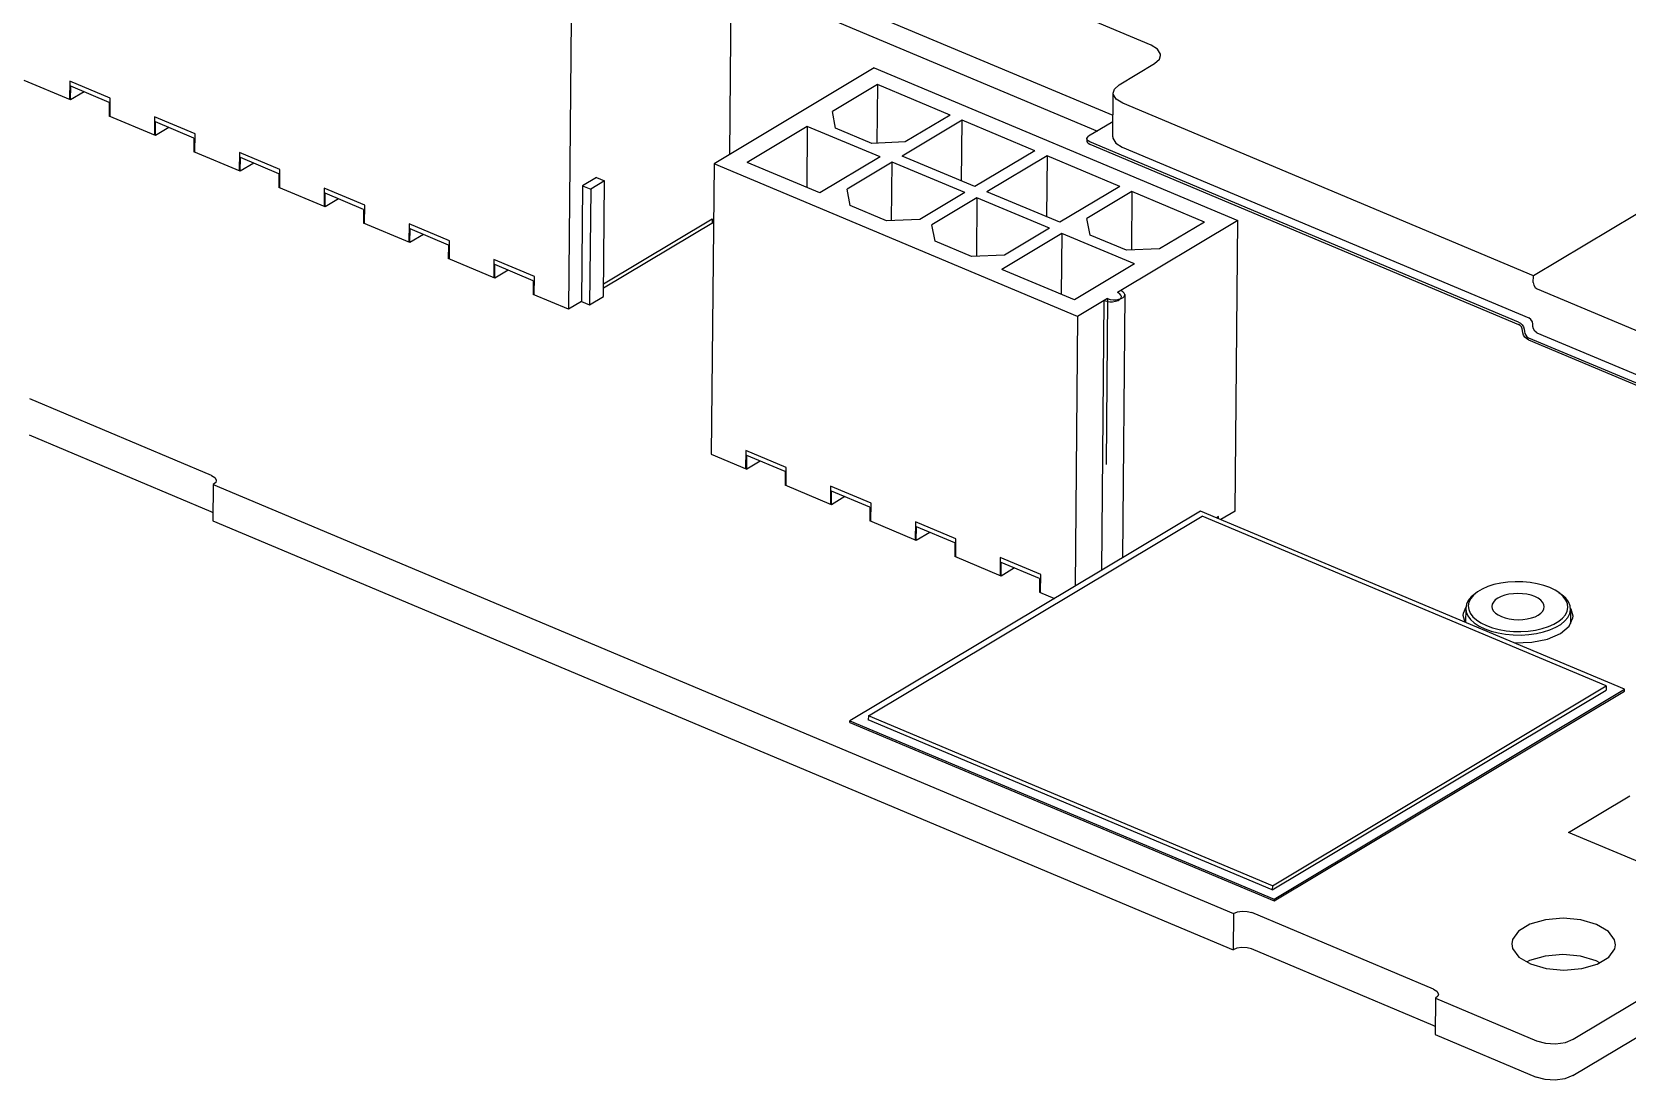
# Model space of a CAD drawing. Header units: millimetres. Extents: x 0 to 841, y 0 to 594.
# Drawn here: x 714.43 to 744.87, y 447.73 to 467.73 of the extents above; entities that cross this region are included whole.
import ezdxf

# ---------------------------------------------------------------- set-up
doc = ezdxf.new("R2010")
doc.units = ezdxf.units.MM
doc.header["$LTSCALE"] = 46.255
doc.layers.get('0').update_dxf_attribs({"linetype": 'CONTINUOUS'})
doc.layers.add('ASSEM_MEM', color=7, linetype='CONTINUOUS')

msp = doc.modelspace()

# ---------------------------------------------------------------- linework, layer by layer
at = {"color": 7, "linetype": 'CONTINUOUS'}
for p, q in [((735.785, 467.475), (709.937, 478.339)), ((727.773, 469.199), (735.057, 466.138)), ((727.769, 468.773), (734.76, 465.835)), ((735.176, 466.718), (735.852, 467.123)), ((749.681, 467.022), (743.078, 463.073)), ((735.053, 465.725), (735.061, 466.561)), ((743.078, 463.073), (735.243, 466.366)), ((735.056, 466.012), (734.593, 465.735)), ((734.559, 465.688), (734.558, 465.644)), ((734.613, 465.629), (734.582, 465.647)), ((742.795, 462.19), (734.613, 465.629)), ((734.613, 465.586), (742.795, 462.147)), ((735.235, 465.53), (742.993, 462.269)), ((743.076, 462.943), (743.078, 463.073)), ((743.153, 462.824), (747.508, 460.993)), ((742.904, 462.055), (742.909, 462.012)), ((743.069, 462.107), (743.069, 462.15)), ((742.985, 461.85), (747.34, 460.019)), ((742.986, 461.893), (747.341, 460.063)), ((743.145, 461.988), (747.5, 460.158))]:
    msp.add_line(p, q, dxfattribs=at)
for points in [[(735.966, 467.28), (735.964, 467.305), (735.909, 467.398), (735.785, 467.475)], [(735.852, 467.123), (735.945, 467.209), (735.966, 467.28)], [(735.061, 466.561), (735.083, 466.632), (735.176, 466.718)], [(735.243, 466.366), (735.119, 466.443), (735.063, 466.536), (735.061, 466.561)], [(734.559, 465.688), (734.559, 465.692), (734.569, 465.715), (734.593, 465.735)], [(734.582, 465.647), (734.563, 465.669), (734.559, 465.688)], [(735.053, 465.725), (735.056, 465.7), (735.111, 465.607), (735.235, 465.53)], [(734.558, 465.644), (734.563, 465.625), (734.582, 465.604), (734.613, 465.586)], [(743.076, 462.943), (743.086, 462.895), (743.114, 462.852), (743.153, 462.824)], [(742.795, 462.19), (742.831, 462.169), (742.863, 462.137), (742.888, 462.098), (742.904, 462.055)], [(742.871, 462.028), (742.865, 462.064), (742.849, 462.099), (742.824, 462.128), (742.795, 462.147)], [(742.985, 461.85), (742.95, 461.871), (742.918, 461.903), (742.892, 461.942), (742.876, 461.985), (742.871, 462.028)], [(742.909, 462.012), (742.915, 461.976), (742.931, 461.941), (742.956, 461.912), (742.986, 461.893)], [(743.069, 462.15), (743.059, 462.198), (743.031, 462.241), (742.993, 462.269)], [(743.145, 461.988), (743.106, 462.016), (743.079, 462.059), (743.069, 462.107)]]:
    msp.add_lwpolyline(points, dxfattribs=at)
at = {"layer": 'ASSEM_MEM', "color": 7, "linetype": 'CONTINUOUS'}
for p, q in [((743.839, 448.509), (797.351, 480.516)), ((743.832, 447.816), (797.345, 479.824)), ((727.779, 469.808), (727.738, 465.388)), ((724.721, 467.979), (724.669, 462.437)), ((730.502, 467.041), (727.445, 465.212)), ((730.502, 467.041), (737.439, 464.126)), ((715.17, 466.43), (714.283, 466.802)), ((715.153, 466.784), (715.15, 466.438)), ((715.924, 466.46), (715.153, 466.784)), ((715.17, 466.43), (715.172, 466.69)), ((715.426, 466.583), (715.17, 466.43)), ((715.904, 466.382), (715.172, 466.69)), ((730.563, 466.724), (729.703, 466.21)), ((730.563, 466.724), (730.552, 465.605)), ((731.95, 466.141), (730.563, 466.724)), ((715.904, 466.382), (715.902, 466.122)), ((715.921, 466.114), (715.924, 466.46)), ((716.788, 465.749), (715.902, 466.122)), ((716.772, 466.104), (716.769, 465.758)), ((717.543, 465.78), (716.772, 466.104)), ((716.788, 465.749), (716.791, 466.009)), ((717.523, 465.701), (716.791, 466.009)), ((729.763, 465.892), (729.703, 466.21)), ((732.181, 466.044), (731.035, 465.358)), ((731.95, 466.141), (731.09, 465.627)), ((732.17, 464.88), (732.181, 466.044)), ((733.569, 465.461), (732.181, 466.044)), ((717.044, 465.903), (716.788, 465.749)), ((717.523, 465.701), (717.52, 465.442)), ((717.54, 465.434), (717.543, 465.78)), ((729.225, 465.924), (728.078, 465.238)), ((729.225, 465.924), (729.214, 464.761)), ((730.612, 465.341), (729.225, 465.924)), ((730.456, 465.601), (729.763, 465.892)), ((718.407, 465.069), (717.52, 465.442)), ((718.391, 465.424), (718.388, 465.077)), ((719.162, 465.1), (718.391, 465.424)), ((731.09, 465.627), (730.456, 465.601)), ((732.422, 464.775), (731.035, 465.358)), ((733.569, 465.461), (732.422, 464.775)), ((733.8, 465.363), (732.653, 464.678)), ((733.8, 465.363), (733.789, 464.2)), ((735.187, 464.78), (733.8, 465.363)), ((718.407, 465.069), (718.409, 465.329)), ((718.663, 465.222), (718.407, 465.069)), ((719.141, 465.021), (718.409, 465.329)), ((719.158, 464.753), (719.162, 465.1)), ((727.445, 465.212), (727.393, 459.67)), ((734.382, 462.297), (727.445, 465.212)), ((729.465, 464.655), (728.078, 465.238)), ((730.612, 465.341), (729.465, 464.655)), ((730.843, 465.244), (729.983, 464.729)), ((730.833, 464.124), (730.843, 465.244)), ((732.231, 464.66), (730.843, 465.244)), ((719.141, 465.021), (719.139, 464.761)), ((720.025, 464.389), (719.139, 464.761)), ((724.938, 464.789), (724.918, 462.586)), ((725.203, 464.948), (724.938, 464.789)), ((724.938, 464.789), (725.092, 464.725)), ((725.357, 464.883), (725.092, 464.725)), ((725.203, 464.948), (725.357, 464.883)), ((725.336, 462.679), (725.357, 464.883)), ((735.187, 464.78), (734.041, 464.094)), ((720.009, 464.743), (720.006, 464.397)), ((720.78, 464.419), (720.009, 464.743)), ((720.025, 464.389), (720.028, 464.649)), ((720.282, 464.542), (720.025, 464.389)), ((720.76, 464.341), (720.028, 464.649)), ((725.092, 464.725), (725.072, 462.521)), ((730.044, 464.412), (729.983, 464.729)), ((732.231, 464.66), (731.371, 464.146)), ((732.462, 464.563), (731.602, 464.049)), ((732.462, 464.563), (732.452, 463.444)), ((733.849, 463.98), (732.462, 464.563)), ((734.041, 464.094), (732.653, 464.678)), ((735.418, 464.683), (734.558, 464.169)), ((735.418, 464.683), (735.408, 463.564)), ((736.806, 464.1), (735.418, 464.683)), ((720.76, 464.341), (720.758, 464.081)), ((720.777, 464.073), (720.78, 464.419)), ((725.339, 462.923), (727.41, 464.162)), ((727.41, 464.162), (727.409, 464.075)), ((730.737, 464.12), (730.044, 464.412)), ((731.371, 464.146), (730.737, 464.12)), ((734.619, 463.851), (734.558, 464.169)), ((721.644, 463.709), (720.758, 464.081)), ((721.628, 464.063), (721.625, 463.717)), ((722.399, 463.739), (721.628, 464.063)), ((721.644, 463.709), (721.646, 463.968)), ((721.9, 463.862), (721.644, 463.709)), ((722.379, 463.661), (721.646, 463.968)), ((727.434, 464.091), (725.338, 462.837)), ((731.662, 463.732), (731.602, 464.049)), ((734.081, 463.883), (732.934, 463.197)), ((733.849, 463.98), (732.989, 463.466)), ((734.081, 463.883), (734.07, 462.72)), ((735.468, 463.3), (734.081, 463.883)), ((735.312, 463.56), (734.619, 463.851)), ((737.439, 464.126), (735.146, 462.754)), ((736.806, 464.1), (735.946, 463.586)), ((737.388, 458.584), (737.439, 464.126)), ((722.379, 463.661), (722.376, 463.401)), ((722.396, 463.393), (722.399, 463.739)), ((732.356, 463.44), (731.662, 463.732)), ((735.946, 463.586), (735.312, 463.56)), ((723.263, 463.028), (722.376, 463.401)), ((723.247, 463.383), (723.243, 463.036)), ((724.017, 463.059), (723.247, 463.383)), ((723.263, 463.028), (723.265, 463.288)), ((723.997, 462.98), (723.265, 463.288)), ((732.989, 463.466), (732.356, 463.44)), ((735.468, 463.3), (734.321, 462.614)), ((723.519, 463.181), (723.263, 463.028)), ((723.997, 462.98), (723.995, 462.72)), ((724.014, 462.712), (724.017, 463.059)), ((734.321, 462.614), (732.934, 463.197)), ((724.669, 462.437), (723.995, 462.72)), ((725.072, 462.521), (725.336, 462.679)), ((734.955, 462.64), (734.382, 462.297)), ((734.955, 462.64), (734.926, 459.474)), ((735.282, 462.714), (735.236, 457.694)), ((724.918, 462.586), (724.669, 462.437)), ((724.918, 462.586), (725.072, 462.521)), ((734.844, 457.46), (734.891, 462.602)), ((734.382, 462.297), (734.334, 457.155)), ((717.858, 459.266), (714.39, 460.724)), ((717.852, 458.573), (714.383, 460.031)), ((727.393, 459.67), (728.068, 459.387)), ((728.052, 459.741), (728.048, 459.395)), ((728.822, 459.417), (728.052, 459.741)), ((728.068, 459.387), (728.07, 459.647)), ((728.802, 459.339), (728.07, 459.647)), ((728.324, 459.54), (728.068, 459.387)), ((728.802, 459.339), (728.8, 459.079)), ((728.819, 459.071), (728.822, 459.417)), ((717.892, 459.09), (717.885, 458.397)), ((717.892, 459.09), (737.354, 450.91)), ((729.686, 458.706), (728.8, 459.079)), ((729.67, 459.061), (729.667, 458.715)), ((730.441, 458.737), (729.67, 459.061)), ((729.686, 458.706), (729.689, 458.966)), ((730.421, 458.658), (729.689, 458.966)), ((729.942, 458.86), (729.686, 458.706)), ((730.421, 458.658), (730.418, 458.399)), ((730.438, 458.391), (730.441, 458.737)), ((717.887, 458.551), (717.852, 458.573)), ((717.885, 458.397), (737.348, 450.217)), ((736.726, 458.586), (730.037, 454.585)), ((730.39, 454.677), (736.76, 458.487)), ((731.305, 458.026), (730.418, 458.399)), ((731.289, 458.381), (731.286, 458.034)), ((732.06, 458.057), (731.289, 458.381)), ((744.819, 455.184), (736.726, 458.586)), ((744.468, 455.248), (736.76, 458.487)), ((737.07, 458.48), (737.032, 458.457)), ((737.07, 458.441), (737.07, 458.48)), ((737.388, 458.584), (737.117, 458.422)), ((731.305, 458.026), (731.307, 458.286)), ((731.561, 458.179), (731.305, 458.026)), ((732.04, 457.978), (731.307, 458.286)), ((732.056, 457.71), (732.06, 458.057)), ((732.04, 457.978), (732.037, 457.718)), ((732.923, 457.346), (732.037, 457.718)), ((732.907, 457.7), (732.904, 457.354)), ((733.678, 457.376), (732.907, 457.7)), ((732.923, 457.346), (732.926, 457.606)), ((733.18, 457.499), (732.923, 457.346)), ((733.658, 457.298), (732.926, 457.606)), ((733.658, 457.298), (733.656, 457.038)), ((733.675, 457.03), (733.678, 457.376)), ((733.656, 457.038), (733.939, 456.919)), ((742.013, 457.044), (741.972, 457.015)), ((743.564, 457.029), (743.605, 457)), ((741.786, 456.728), (741.783, 456.46)), ((743.801, 456.715), (743.782, 456.737)), ((743.786, 456.71), (743.783, 456.441)), ((743.834, 456.582), (743.801, 456.715)), ((743.594, 456.251), (743.761, 456.391)), ((738.097, 451.36), (744.467, 455.17)), ((738.098, 451.437), (744.468, 455.248)), ((738.13, 451.183), (744.819, 455.184)), ((738.13, 451.149), (744.819, 455.15)), ((744.468, 455.248), (744.467, 455.17)), ((744.819, 455.15), (744.819, 455.184)), ((730.037, 454.585), (738.13, 451.183)), ((730.037, 454.55), (730.037, 454.585)), ((730.037, 454.55), (738.13, 451.149)), ((730.39, 454.677), (730.389, 454.599)), ((738.097, 451.36), (730.389, 454.599)), ((738.098, 451.437), (730.39, 454.677)), ((743.747, 452.453), (744.915, 453.152)), ((746.83, 451.157), (743.747, 452.453)), ((738.098, 451.437), (738.097, 451.36)), ((738.13, 451.149), (738.13, 451.183)), ((737.354, 450.91), (737.348, 450.217)), ((741.175, 449.466), (737.706, 450.924)), ((741.168, 448.773), (737.7, 450.231)), ((744.343, 449.968), (744.279, 450.006)), ((741.208, 449.29), (741.202, 448.597)), ((741.208, 449.29), (743.135, 448.48)), ((741.203, 448.752), (741.168, 448.773)), ((741.202, 448.597), (743.129, 447.787))]:
    msp.add_line(p, q, dxfattribs=at)
for points in [[(734.891, 462.602), (734.939, 462.587), (734.994, 462.579), (735.051, 462.579), (735.106, 462.587), (735.153, 462.603), (735.189, 462.625), (735.212, 462.651), (735.219, 462.676)], [(734.955, 462.64), (735.004, 462.624), (735.059, 462.617), (735.115, 462.617), (735.169, 462.625), (735.216, 462.641)], [(735.219, 462.676), (735.219, 462.679), (735.209, 462.707), (735.184, 462.733), (735.146, 462.754)], [(735.282, 462.714), (735.273, 462.744), (735.248, 462.771), (735.21, 462.792)], [(735.216, 462.641), (735.253, 462.662), (735.275, 462.688), (735.282, 462.714)], [(717.858, 459.266), (717.92, 459.228), (717.948, 459.181), (717.949, 459.168)], [(717.949, 459.168), (717.938, 459.132), (717.892, 459.09)], [(743.391, 457.124), (743.275, 457.166), (743.149, 457.199), (743.014, 457.222), (742.874, 457.235), (742.732, 457.237), (742.591, 457.229), (742.454, 457.21), (742.326, 457.181), (742.207, 457.143), (742.101, 457.096), (742.013, 457.044)], [(741.972, 457.015), (741.892, 456.95), (741.835, 456.881), (741.8, 456.809), (741.786, 456.728)], [(742.013, 457.044), (741.937, 456.982), (741.883, 456.917), (741.849, 456.848), (741.836, 456.777), (741.844, 456.706), (741.874, 456.637), (741.923, 456.57), (741.992, 456.507), (742.078, 456.45), (742.181, 456.4)], [(742.181, 456.4), (742.297, 456.358), (742.424, 456.326), (742.558, 456.303), (742.698, 456.29), (742.84, 456.288), (742.981, 456.296), (743.118, 456.315), (743.247, 456.344), (743.365, 456.382), (743.471, 456.428), (743.561, 456.482), (743.635, 456.543), (743.689, 456.608), (743.723, 456.677), (743.736, 456.747), (743.728, 456.818), (743.699, 456.888), (743.649, 456.955)], [(743.105, 456.953), (743.033, 456.978), (742.954, 456.997), (742.869, 457.008), (742.782, 457.012), (742.696, 457.009), (742.612, 456.998), (742.533, 456.98), (742.462, 456.955), (742.401, 456.924), (742.351, 456.889), (742.315, 456.849), (742.293, 456.807), (742.286, 456.767)], [(743.286, 456.758), (743.278, 456.804), (743.255, 456.846), (743.217, 456.886), (743.167, 456.922), (743.105, 456.953)], [(743.564, 457.029), (743.494, 457.074), (743.391, 457.124)], [(743.649, 456.955), (743.58, 457.018), (743.564, 457.029)], [(743.786, 456.71), (743.777, 456.778), (743.746, 456.851), (743.694, 456.922), (743.622, 456.988), (743.605, 457)], [(741.789, 456.749), (741.737, 456.631), (741.734, 456.601)], [(741.734, 456.601), (741.768, 456.468), (741.768, 456.467)], [(741.786, 456.728), (741.794, 456.66), (741.825, 456.587), (741.877, 456.516), (741.95, 456.45), (742.041, 456.391), (742.149, 456.338)], [(742.286, 456.767), (742.294, 456.72), (742.317, 456.678), (742.355, 456.639), (742.405, 456.603), (742.468, 456.572)], [(742.468, 456.572), (742.539, 456.547), (742.619, 456.528), (742.703, 456.516), (742.79, 456.512), (742.877, 456.516), (742.961, 456.527), (743.039, 456.545), (743.11, 456.57), (743.171, 456.6), (743.221, 456.636), (743.257, 456.675), (743.279, 456.717), (743.286, 456.758)], [(743.507, 456.367), (743.602, 456.424), (743.679, 456.488), (743.736, 456.557), (743.772, 456.629), (743.786, 456.71)], [(743.761, 456.391), (743.832, 456.551), (743.834, 456.582)], [(742.149, 456.338), (742.271, 456.294), (742.404, 456.259), (742.546, 456.235), (742.693, 456.222), (742.843, 456.219), (742.991, 456.228), (743.135, 456.248), (743.27, 456.278), (743.395, 456.318), (743.507, 456.367)], [(742.717, 456.068), (742.719, 456.068), (743.046, 456.081), (743.347, 456.144), (743.594, 456.251)], [(737.354, 450.91), (737.43, 450.94), (737.523, 450.953), (737.62, 450.948), (737.706, 450.924)], [(744.285, 450.699), (743.986, 450.786), (743.647, 450.817), (743.309, 450.788), (743.013, 450.703), (742.794, 450.572), (742.678, 450.411), (742.665, 450.331)], [(744.645, 450.312), (744.628, 450.404), (744.508, 450.566), (744.285, 450.699)], [(737.7, 450.231), (737.614, 450.255), (737.517, 450.261), (737.423, 450.247), (737.348, 450.217)], [(742.665, 450.331), (742.681, 450.239), (742.801, 450.077), (743.024, 449.944)], [(743.024, 449.944), (743.323, 449.857), (743.662, 449.826), (744, 449.855), (744.297, 449.94), (744.516, 450.071), (744.631, 450.232), (744.645, 450.312)], [(743.303, 450.095), (743.006, 450.01), (742.96, 449.982)], [(744.279, 450.006), (743.98, 450.093), (743.641, 450.124), (743.303, 450.095)], [(741.175, 449.466), (741.236, 449.428), (741.264, 449.381), (741.265, 449.368)], [(741.265, 449.368), (741.254, 449.333), (741.208, 449.29)], [(743.135, 448.48), (743.307, 448.433), (743.501, 448.421), (743.688, 448.448), (743.839, 448.509)], [(743.832, 447.816), (743.681, 447.755), (743.494, 447.729), (743.3, 447.74), (743.129, 447.787)]]:
    msp.add_lwpolyline(points, dxfattribs=at)

doc.saveas('drawing.dxf')
